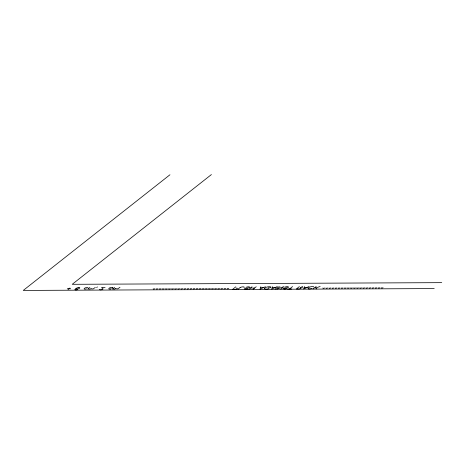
<?xml version="1.0" encoding="UTF-8"?>
<svg xmlns="http://www.w3.org/2000/svg" width="465" height="465" viewBox="0 0 465 465"><rect width="100%" height="100%" fill="white"/><g stroke="black" fill="none" stroke-linecap="round" stroke-linejoin="round"><path stroke-width="0.7" d="M260.853 286.731L260.045 289.172L265.463 286.707M272.507 286.678L271.7 289.12L277.117 286.655M304.476 286.533L303.668 288.98L309.086 286.516M99.487 289.346C99.83 290.288 102.178 289.765 102.934 289.073A4.691 1.488 -11.6 0 0 102.306 288.184A3.284 1.04 -11.6 0 1 101.8 287.422L105.102 287.405M247.955 288.736A2.186 0.692 -11.6 0 1 245.601 289.218L244.235 288.806L247.857 287.928A1.651 0.523 -11.6 0 0 249.693 287.393C249.897 286.289 246.781 286.922 245.88 287.399M278.279 286.649L275.17 289.102M169.958 174.759L23.25 290.427L434.229 288.579M211.401 174.573L72.215 284.307L441.75 282.65M68.059 289.486L69.919 288.021M87.693 289.178L89.902 287.44M95.302 287.417L93.099 288.968L91.07 288.829M112.361 289.067L114.57 287.329M119.97 287.306L117.796 288.846L115.727 288.701M235.802 286.841L232.733 289.265C233.535 290.125 239.801 288.376 236.598 287.975M237.97 289.271L240.085 287.603M248.938 289.224L252.053 286.771M253.1 289.207L256.215 286.748M279.947 286.643L276.838 289.096L283.952 286.626L280.843 289.079M289.515 289.003L292.578 286.585M299.379 286.591L296.356 288.974L298.739 288.968A1.546 0.488 -11.6 0 0 300.291 288.684A1.587 0.506 -11.6 0 0 301.035 288.097A1.546 0.488 -11.6 0 0 300.187 287.823A1.686 0.535 -11.6 0 0 302.558 287.196A1.686 0.535 -11.6 0 0 301.762 286.58M313.09 288.934L316.2 286.481M284.667 287.242C285.632 286.736 288.352 286.144 288.538 287.178A1.651 0.523 -11.6 0 1 286.678 287.759L283.057 288.649L284.423 289.05A2.186 0.692 -11.6 0 0 286.777 288.562M315.84 287.963L320.17 286.463M154.926 288.765L153.572 289.149L153.171 288.777M158.001 288.753L156.653 289.131L156.252 288.759M161.082 288.736L159.728 289.12L159.332 288.748M164.162 288.724L162.808 289.102L162.407 288.73M167.237 288.713L165.889 289.091L165.488 288.719M170.318 288.695L168.964 289.079L168.568 288.707M173.399 288.684L172.044 289.061L171.643 288.689M176.473 288.672L175.125 289.05L174.724 288.678M179.554 288.655L178.2 289.038L177.804 288.666M182.635 288.643L181.28 289.021L180.879 288.649M185.709 288.626L184.361 289.009L183.96 288.637M188.79 288.614L187.436 288.992L187.04 288.62M191.871 288.602L190.516 288.98L190.115 288.608M194.945 288.585L193.591 288.968L193.196 288.596M198.026 288.573L196.672 288.951L196.271 288.579M201.107 288.556L199.752 288.939L199.351 288.567M204.181 288.544L202.827 288.928L202.432 288.55M207.262 288.533L205.908 288.91L205.507 288.538M210.343 288.515L208.988 288.899L208.587 288.527M213.418 288.503L212.063 288.881L211.668 288.509M216.498 288.492L215.144 288.87L214.743 288.498M219.579 288.474L218.225 288.858L217.823 288.486M222.654 288.463L221.299 288.841L220.904 288.469M225.734 288.445L224.38 288.829L223.979 288.457M228.815 288.434L227.461 288.812L227.06 288.44M324.564 288.004L323.21 288.381L322.815 288.009M327.645 287.992L326.291 288.37L325.889 287.998M330.72 287.975L329.371 288.358L328.97 287.986M333.8 287.963L332.446 288.341L332.051 287.969M336.881 287.951L335.527 288.329L335.125 287.957M339.956 287.934L338.607 288.317L338.206 287.94M343.036 287.922L341.682 288.3L341.287 287.928M346.117 287.905L344.763 288.288L344.362 287.916M349.192 287.893L347.843 288.271L347.442 287.899M352.272 287.882L350.918 288.259L350.523 287.887M355.353 287.864L353.999 288.248L353.598 287.876M358.428 287.852L357.079 288.23L356.678 287.858M361.508 287.835L360.154 288.219L359.759 287.847M364.589 287.823L363.235 288.207L362.834 287.829M367.664 287.812L366.315 288.19L365.914 287.818M370.745 287.794L369.39 288.178L368.995 287.806M373.825 287.783L372.471 288.161L372.07 287.788M376.9 287.771L375.546 288.149L375.15 287.777M379.981 287.754L378.626 288.137L378.225 287.765M383.061 287.742L381.707 288.12L381.306 287.748M96.569 287.527L97.086 287.306A1.779 0.564 -11.6 0 0 97.295 286.888M260.592 287.562L263.626 287.544M272.246 287.51L275.274 287.492M304.215 287.364L307.249 287.353M67.286 288.759L70.692 288.748M268.119 287.794L270.101 287.788L270.99 287.085A4.104 1.302 -11.6 0 0 269.206 286.707A3.238 1.029 -11.6 0 0 264.963 287.945A3.174 1.006 -11.6 0 0 264.672 288.777M250.432 288.044L254.593 288.027M287.417 289.015L291.613 288.992M315.142 287.318L316.857 288.916M240.143 287.608A2.284 0.727 -11.6 0 1 243.056 286.847A2.284 0.727 -11.6 0 1 244.055 287.591M268.904 288.631A2.964 0.942 -11.6 0 1 264.73 288.765M313.817 287.108A3.139 0.994 -11.6 0 0 313.515 286.667A2.459 0.779 -11.6 0 0 311.12 286.673A3.139 0.994 -11.6 0 0 309.702 287.126A3.726 1.18 -11.6 0 0 308.156 288.37A3.145 1 -11.6 0 0 308.458 288.782M312.102 288.376A2.604 0.825 -11.6 0 1 308.371 288.817M115.721 288.573A1.349 0.43 -11.6 0 1 115.024 288.899A1.296 0.413 -11.6 0 1 114.035 289.056M114.041 289.05A2.313 0.732 -11.6 0 1 113.001 288.556M111.368 288.701A2.098 0.663 -11.6 0 1 110.519 288.963M110.519 289.015A1.779 0.564 -11.6 0 1 108.816 288.626A2.598 0.825 -11.6 0 1 110.815 287.469A1.604 0.506 -11.6 0 1 112.437 287.463M112.414 287.469A2.244 0.715 -11.6 0 1 112.594 287.783M91.053 288.684A1.349 0.43 -11.6 0 1 90.355 289.009A1.296 0.413 -11.6 0 1 89.367 289.166A2.313 0.732 -11.6 0 1 88.333 288.672M86.699 288.812A2.098 0.663 -11.6 0 1 85.851 289.073A1.779 0.564 -11.6 0 1 84.148 288.736A2.598 0.825 -11.6 0 1 86.147 287.579A1.604 0.506 -11.6 0 1 87.769 287.573A2.244 0.715 -11.6 0 1 87.926 287.893M77.806 289.532A1.802 0.57 -11.6 0 1 75.964 289.922A1.802 0.57 -11.6 0 1 74.987 289.585M75.039 289.573A5.981 1.901 -11.6 0 1 77.114 287.882L77.237 287.835A1.639 0.517 -11.6 0 1 78.027 287.608A1.825 0.581 -11.6 0 1 78.945 287.51M78.928 287.521A1.93 0.61 -11.6 0 1 79.591 288.224A1.93 0.61 -11.6 0 1 77.126 288.945M77.027 289.015A2.023 0.639 -11.6 0 1 76.463 288.254"/></g></svg>
